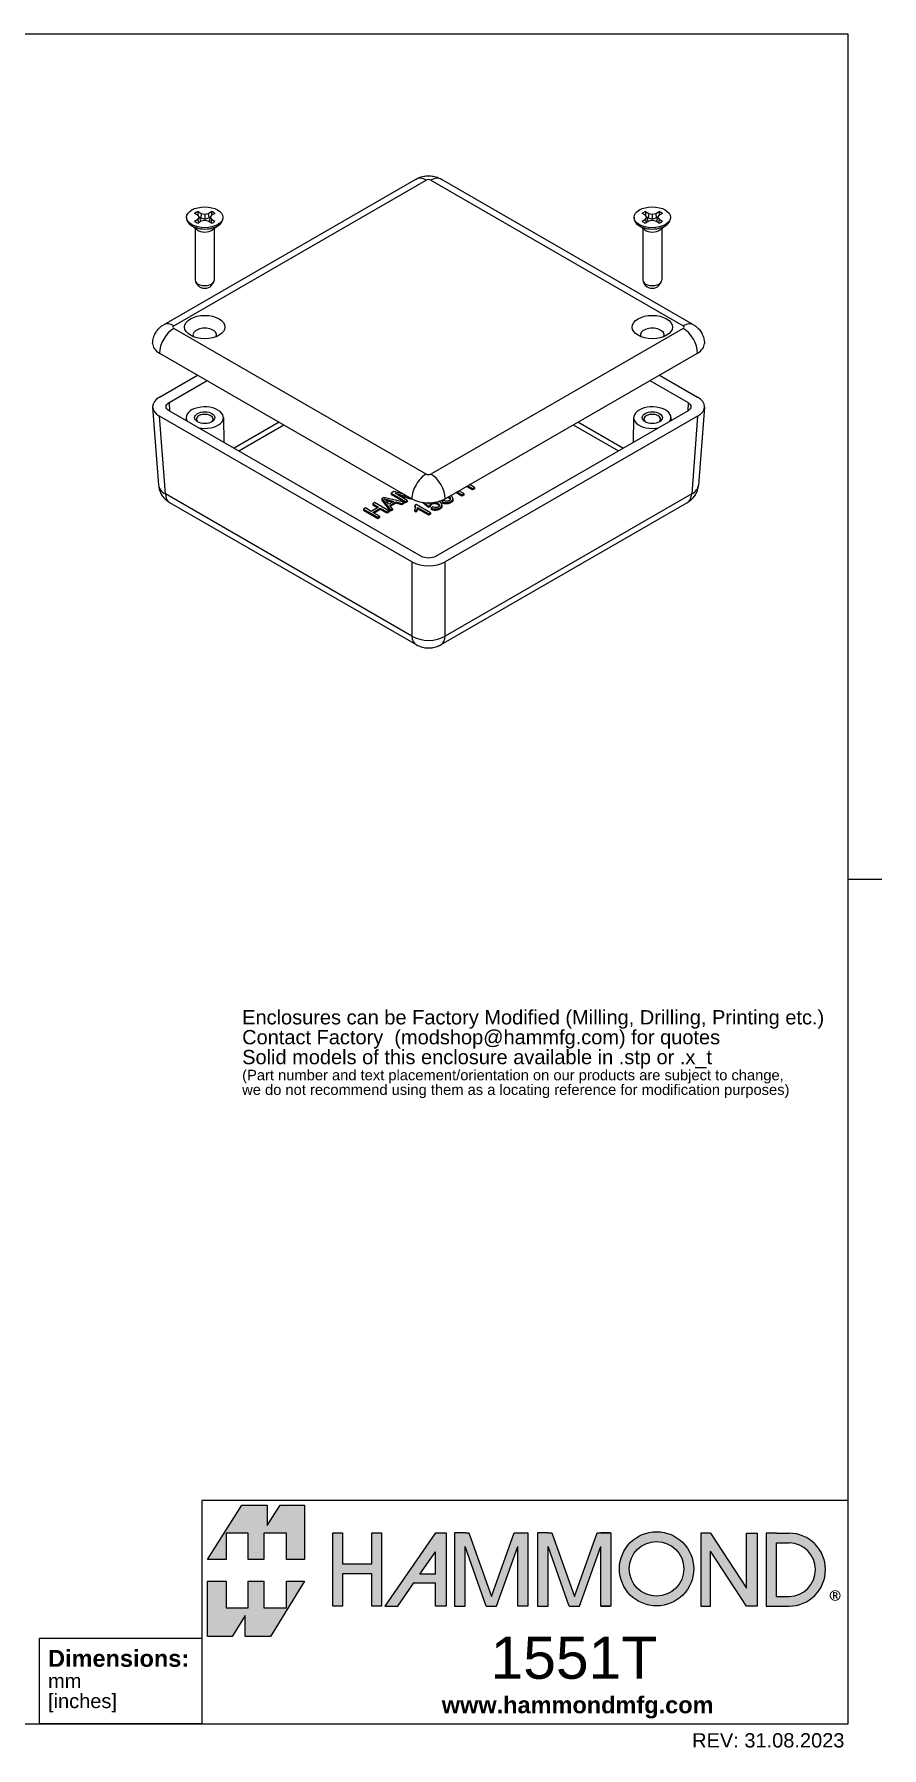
# Model space of a CAD drawing. Header units: millimetres. Extents: x 5 to 394, y 5 to 303.
# Drawn here: x 250.3 to 394.1, y 6.7 to 297.7 of the extents above; entities that cross this region are included whole.
import ezdxf

# ---------------------------------------------------------------- set-up
doc = ezdxf.new("R2010")
doc.units = ezdxf.units.MM
doc.header["$LTSCALE"] = 1.428571
doc.layers.get('0').update_dxf_attribs({"lineweight": 25})
for name, color, linetype, lineweight in [('Hatch (ANSI)', 7, 'Continuous', 9), ('Sketch Geometry (ANSI)', 7, 'Continuous', 9), ('Symbol (ANSI)', 7, 'Continuous', 9), ('Visible (ANSI)', 7, 'Continuous', 9), ('Visible Narrow (ANSI)', 7, 'Continuous', 9)]:
    doc.layers.add(name, color=color, linetype=linetype, lineweight=lineweight)
doc.styles.add('Note Text (ANSI)', font='arial.ttf')
doc.styles.add('Text Style20', font='arial.ttf')

# ---------------------------------------------------------------- blocks, each defined once
blk = doc.blocks.new('Title Blocks HAMMOND')
at = {"layer": 'Sketch Geometry (ANSI)'}
for p, q in [((270, 36.2), (193.21, 36.2)), ((193.21, 36.2), (193.21, 9.64)), ((270, 9.64), (270, 36.2)), ((173.94, 9.64), (173.94, 19.84)), ((173.94, 19.84), (193.21, 19.84)), ((193.21, 19.84), (193.21, 9.64)), ((193.21, 9.64), (173.94, 9.64)), ((193.21, 9.64), (270, 9.64))]:
    blk.add_line(p, q, dxfattribs=at)
at = {"layer": 'Symbol (ANSI)', "insert": (174.95, 14.72), "char_height": 1.7, "width": 30.7233, "attachment_point": 4, "line_spacing_factor": 0.845197, "style": 'Note Text (ANSI)'}
blk.add_mtext('{\\fArial|b1|i0|c0|p34;\\H1.17647x;Dimensions:\\fArial|b0|i0|c0|p34;\\H0.85x;\\Pmm\\H1.23561x; \\H0.80932x;\\P[inches]\\H1.1281x; }', dxfattribs=at)
at = {"layer": 'Symbol (ANSI)', "insert": (237.87, 11.6), "char_height": 2, "width": 63.9641, "attachment_point": 5, "style": 'Note Text (ANSI)'}
blk.add_mtext('\\fArial|b1|i0;{\\H2.0000;www.hammondmfg.com}', dxfattribs=at)
at = {"layer": 'Symbol (ANSI)'}
for tag, p, height, style in [('<TITLE>_001', (227.52, 15.01), 5, 'Text Style20'), ('REV:Date_<DD.MM.YYYY>_001', (251.48, 6.84), 1.7, 'Note Text (ANSI)')]:
    blk.add_attdef(tag, p, '', height=height, dxfattribs=dict(at, style=style))
blk = doc.blocks.new('Borders Hammond Border')
at = {"layer": 'Sketch Geometry (ANSI)'}
for p, q in [((271.9, 208.4), (7.5, 208.4)), ((271.9, 7.5), (271.9, 208.4)), ((271.9, 107.95), (275.9, 107.95)), ((7.5, 7.5), (271.9, 7.5))]:
    blk.add_line(p, q, dxfattribs=at)
blk = doc.blocks.new('Hammond Logo 2023')
at = {"layer": 'Hatch (ANSI)', "true_color": 0xca0000}
for points in [[(-32.64, 7.81), (-29.61, 7.81), (-29.61, 5.38), (-28.08, 7.81), (-25.17, 7.81), (-25.17, 1.34), (-27.32, 1.34), (-27.32, 4.45), (-30.02, 4.45), (-30.02, 1.34), (-31.86, 1.34), (-31.86, 4.45), (-34.48, 4.45), (-34.48, 1.34), (-36.72, 1.34)], [(-34.48, -1.24), (-34.48, -4.39), (-31.86, -4.39), (-31.86, -1.24), (-30.02, -1.24), (-30.02, -4.39), (-27.32, -4.39), (-27.32, -1.24), (-25.17, -1.24), (-29.24, -7.81), (-32.22, -7.81), (-32.22, -5.32), (-33.79, -7.81), (-36.72, -7.81), (-36.72, -1.24)]]:
    blk.add_hatch(color=12, dxfattribs=at).paths.add_polyline_path(points)
at = {"layer": 'Hatch (ANSI)'}
for points in [[(-20.66, 4.5), (-20.66, 0.81), (-17.2, 0.81), (-17.2, 4.5), (-16.04, 4.5), (-16.04, -4.2), (-17.2, -4.2), (-17.2, -0.35), (-20.66, -0.35), (-20.66, -4.2), (-21.82, -4.2), (-21.82, 4.5)], [(-7.35, -4.2), (-6.1, -4.2), (-6.1, 2.89), (-3.58, -4.2), (-2.35, -4.2), (0.18, 2.89), (0.18, -4.2), (1.35, -4.2), (1.35, 4.5), (-0.26, 4.5), (-2.96, -3.07), (-5.66, 4.5), (-7.35, 4.5)], [(2.5, 4.5), (4.19, 4.5), (6.88, -3.07), (9.58, 4.5), (11.2, 4.5), (11.2, -4.2), (10.02, -4.2), (10.02, 2.89), (7.5, -4.2), (6.27, -4.2), (3.75, 2.89), (3.75, -4.2), (2.5, -4.2)], [(21.89, -4.21), (23.06, -4.21), (23.06, 2.33), (27.33, -4.21), (28.6, -4.21), (28.6, 4.46), (27.33, 4.46), (27.33, -2.07), (23.06, 4.46), (21.89, 4.46)]]:
    blk.add_hatch(color=256, dxfattribs=at).paths.add_polyline_path(points)
h = blk.add_hatch(color=256, dxfattribs=at)
h.paths.add_polyline_path([(-11.47, -0.42), (-9.6, 2.24), (-9.6, -0.42)], flags=0)
h.paths.add_polyline_path([(-9.6, -4.2), (-9.6, -1.45), (-12.19, -1.45), (-14.11, -4.2), (-15.62, -4.2), (-9.6, 4.5), (-8.35, 4.5), (-8.35, -4.2)])
h = blk.add_hatch(color=256, dxfattribs=at)
edge = h.paths.add_edge_path(flags=0)
edge.add_arc((16.65, 0.23), 3.24, 0, 360)
edge = h.paths.add_edge_path()
edge.add_arc((16.65, 0.23), 4.41, 0, 360)
h = blk.add_hatch(color=256, dxfattribs=at)
edge = h.paths.add_edge_path(flags=0)
edge.add_arc((32.32, 0.13), 3.2, 271.3554, 448.6446)
edge.add_line((32.39, 3.33), (30.91, 3.33))
edge.add_line((30.91, 3.33), (30.91, -3.07))
edge.add_line((30.91, -3.07), (32.39, -3.07))
edge = h.paths.add_edge_path()
edge.add_line((29.66, -4.21), (32.39, -4.21))
edge.add_arc((32.39, 0.13), 4.33, 270, 450)
edge.add_line((32.39, 4.46), (29.66, 4.46))
edge.add_line((29.66, 4.46), (29.66, -4.21))
at = {"layer": 'Sketch Geometry (ANSI)'}
for p, q in [((-36.72, 1.34), (-32.64, 7.81)), ((-32.64, 7.81), (-29.61, 7.81)), ((-29.61, 7.81), (-29.61, 5.38)), ((-29.61, 5.38), (-28.08, 7.81)), ((-28.08, 7.81), (-25.17, 7.81)), ((-25.17, 7.81), (-25.17, 1.34)), ((-31.86, 4.45), (-34.48, 4.45)), ((-34.48, 4.45), (-34.48, 1.34)), ((-31.86, 1.34), (-31.86, 4.45)), ((-27.32, 4.45), (-30.02, 4.45)), ((-30.02, 4.45), (-30.02, 1.34)), ((-27.32, 1.34), (-27.32, 4.45)), ((-21.82, 4.5), (-20.66, 4.5)), ((-21.82, -4.2), (-21.82, 4.5)), ((-20.66, 4.5), (-20.66, 0.81)), ((-17.2, 4.5), (-16.04, 4.5)), ((-17.2, 0.81), (-17.2, 4.5)), ((-16.04, 4.5), (-16.04, -4.2)), ((-9.6, 4.5), (-15.62, -4.2)), ((-9.6, 4.5), (-8.35, 4.5)), ((-8.35, 4.5), (-8.35, -4.2)), ((-6.1, 4.5), (-7.35, 4.5)), ((-7.35, 4.5), (-7.35, -4.2)), ((-6.1, 4.5), (-5.66, 4.5)), ((-5.66, 4.5), (-2.96, -3.07)), ((-2.96, -3.07), (-0.26, 4.5)), ((-0.26, 4.5), (0.18, 4.5)), ((0.18, 4.5), (1.35, 4.5)), ((1.35, 4.5), (1.35, -4.2)), ((3.6, 4.5), (2.5, 4.5)), ((2.5, 4.5), (2.5, -4.2)), ((2.5, 4.5), (2.5, -4.2)), ((3.75, 4.5), (2.5, 4.5)), ((3.75, 4.5), (4.19, 4.5)), ((4.19, 4.5), (6.88, -3.07)), ((6.88, -3.07), (9.58, 4.5)), ((9.58, 4.5), (10.02, 4.5)), ((10.02, 4.5), (11.2, 4.5)), ((11.13, 4.5), (10.04, 4.5)), ((11.2, 4.5), (11.2, -4.2)), ((23.06, 4.46), (21.89, 4.46)), ((21.89, 4.46), (21.89, -4.21)), ((23.06, 4.46), (27.33, -2.07)), ((27.33, 4.46), (28.6, 4.46)), ((27.33, -2.07), (27.33, 4.46)), ((28.6, 4.46), (28.6, -4.21)), ((30.91, 4.46), (29.66, 4.46)), ((29.66, 4.46), (29.66, -4.21)), ((30.91, 4.46), (32.39, 4.46)), ((-11.47, -0.42), (-9.6, 2.24)), ((-9.6, -0.42), (-9.6, 2.24)), ((-6.1, -4.2), (-6.1, 2.89)), ((-3.58, -4.2), (-6.1, 2.89)), ((-2.35, -4.2), (0.18, 2.89)), ((0.18, -4.2), (0.18, 2.89)), ((6.27, -4.2), (3.75, 2.89)), ((3.75, -4.2), (3.75, 2.89)), ((7.5, -4.2), (10.02, 2.89)), ((10.02, -4.2), (10.02, 2.89)), ((23.06, -4.21), (23.06, 2.33)), ((27.33, -4.21), (23.06, 2.33)), ((30.91, -3.07), (30.91, 3.33)), ((30.91, 3.33), (32.39, 3.33)), ((-34.48, 1.34), (-36.72, 1.34)), ((-30.02, 1.34), (-31.86, 1.34)), ((-25.17, 1.34), (-27.32, 1.34)), ((-20.66, 0.81), (-17.2, 0.81)), ((-36.72, -1.24), (-34.48, -1.24)), ((-36.72, -7.81), (-36.72, -1.24)), ((-34.48, -1.24), (-34.48, -4.39)), ((-31.86, -4.39), (-31.86, -1.24)), ((-31.86, -1.24), (-30.02, -1.24)), ((-30.02, -1.24), (-30.02, -4.39)), ((-25.17, -1.24), (-29.24, -7.81)), ((-27.32, -4.39), (-27.32, -1.24)), ((-27.32, -1.24), (-25.17, -1.24)), ((-17.2, -0.35), (-20.66, -0.35)), ((-20.66, -0.35), (-20.66, -4.2)), ((-17.2, -4.2), (-17.2, -0.35)), ((-14.11, -4.2), (-12.19, -1.45)), ((-12.25, -1.45), (-9.6, -1.45)), ((-9.6, -0.42), (-11.47, -0.42)), ((-9.6, -4.2), (-9.6, -1.45)), ((30.91, -3.07), (32.39, -3.07)), ((-34.48, -4.39), (-31.86, -4.39)), ((-32.22, -5.32), (-33.79, -7.81)), ((-32.22, -7.81), (-32.22, -5.32)), ((-30.02, -4.39), (-27.32, -4.39)), ((-20.66, -4.2), (-21.82, -4.2)), ((-16.04, -4.2), (-17.2, -4.2)), ((-15.62, -4.2), (-14.11, -4.2)), ((-8.35, -4.2), (-9.6, -4.2)), ((-7.35, -4.2), (-6.1, -4.2)), ((-3.58, -4.2), (-2.35, -4.2)), ((1.35, -4.2), (0.18, -4.2)), ((2.5, -4.2), (3.6, -4.2)), ((2.5, -4.2), (3.75, -4.2)), ((6.27, -4.2), (7.5, -4.2)), ((11.2, -4.2), (10.02, -4.2)), ((10.04, -4.2), (11.13, -4.2)), ((21.89, -4.21), (23.06, -4.21)), ((28.6, -4.21), (27.33, -4.21)), ((29.66, -4.21), (30.91, -4.21)), ((30.91, -4.21), (32.39, -4.21)), ((-33.79, -7.81), (-36.72, -7.81)), ((-29.24, -7.81), (-32.22, -7.81))]:
    blk.add_line(p, q, dxfattribs=at)
for radius in [4.41, 3.24]:
    blk.add_circle((16.65, 0.23), radius, dxfattribs=at)
for centre, radius, start, end in [((32.39, 0.13), 4.33, 270, 90), ((32.32, 0.13), 3.2, 271.3554, 88.6446)]:
    blk.add_arc(centre, radius, start, end, dxfattribs=at)
at = {"layer": 'Symbol (ANSI)', "insert": (38.16, -3.85), "char_height": 2.6786, "attachment_point": 5, "line_spacing_factor": 2.240005, "style": 'Note Text (ANSI)'}
blk.add_mtext('\\fCalibri|b0|i0;{\\H2.6786;®}\\fCalibri|b0|i0;{\\H27.1874;\\P}', dxfattribs=at)

msp = doc.modelspace()

# ---------------------------------------------------------------- linework, layer by layer
at = {"layer": 'Visible (ANSI)'}
for p, q in [((315.1048, 273.1135), (272.2744, 248.3853)), ((362.172, 248.3853), (319.3415, 273.1135)), ((276.1644, 266.6232), (276.1644, 266.4099)), ((277.9592, 264.4697), (276.8143, 265.3179)), ((278.0795, 266.9622), (277.5253, 267.2822)), ((277.5253, 265.9642), (278.0795, 266.2842)), ((278.3383, 266.6232), (278.0795, 266.9622)), ((278.0795, 266.2842), (278.3383, 266.6232)), ((278.0795, 266.2842), (278.1818, 265.6796)), ((278.1, 267.614), (278.6543, 267.2941)), ((278.6543, 265.9524), (278.1, 265.6324)), ((278.3153, 266.6533), (278.566, 266.5086)), ((278.3383, 266.6232), (278.5061, 265.9122)), ((278.4442, 265.8311), (278.5061, 265.9122)), ((278.6543, 267.2941), (278.566, 266.5086)), ((278.566, 266.5086), (279.2414, 266.3367)), ((278.6543, 267.2941), (279.2414, 267.1447)), ((279.2414, 266.1018), (278.6543, 265.9524)), ((279.2414, 267.1447), (279.8286, 267.2941)), ((279.2414, 267.1447), (279.2414, 266.3367)), ((279.2414, 266.3367), (279.9168, 266.5086)), ((279.8286, 265.9524), (279.2414, 266.1018)), ((279.8286, 267.2941), (280.3828, 267.614)), ((279.8286, 267.2941), (279.9168, 266.5086)), ((280.3828, 265.6324), (279.8286, 265.9524)), ((279.9168, 266.5086), (280.1676, 266.6533)), ((280.1446, 266.6232), (279.9768, 265.9122)), ((279.9768, 265.9122), (280.0386, 265.8311)), ((280.4033, 266.9622), (280.1446, 266.6232)), ((280.1446, 266.6232), (280.4033, 266.2842)), ((280.4033, 266.2842), (280.3011, 265.6796)), ((280.9576, 267.2822), (280.4033, 266.9622)), ((280.4033, 266.2842), (280.9576, 265.9642)), ((280.5237, 264.4697), (281.6685, 265.3179)), ((282.3185, 266.6232), (282.3185, 266.4099)), ((352.1279, 266.6232), (352.1279, 266.4099)), ((353.9227, 264.4697), (352.7778, 265.3179)), ((354.043, 266.9622), (353.4888, 267.2822)), ((353.4888, 265.9642), (354.043, 266.2842)), ((354.3017, 266.6232), (354.043, 266.9622)), ((354.043, 266.2842), (354.3017, 266.6232)), ((354.043, 266.2842), (354.1453, 265.6796)), ((354.0635, 267.614), (354.6177, 267.2941)), ((354.6177, 265.9524), (354.0635, 265.6324)), ((354.2788, 266.6533), (354.5295, 266.5086)), ((354.3017, 266.6232), (354.4695, 265.9122)), ((354.4077, 265.8311), (354.4695, 265.9122)), ((354.6177, 267.2941), (354.5295, 266.5086)), ((354.5295, 266.5086), (355.2049, 266.3367)), ((354.6177, 267.2941), (355.2049, 267.1447)), ((355.2049, 266.1018), (354.6177, 265.9524)), ((355.2049, 267.1447), (355.7921, 267.2941)), ((355.2049, 267.1447), (355.2049, 266.3367)), ((355.2049, 266.3367), (355.8803, 266.5086)), ((355.7921, 265.9524), (355.2049, 266.1018)), ((355.7921, 267.2941), (356.3463, 267.614)), ((355.7921, 267.2941), (355.8803, 266.5086)), ((356.3463, 265.6324), (355.7921, 265.9524)), ((355.8803, 266.5086), (356.131, 266.6533)), ((356.1081, 266.6232), (355.9403, 265.9122)), ((355.9403, 265.9122), (356.0021, 265.8311)), ((356.3668, 266.9622), (356.1081, 266.6232)), ((356.1081, 266.6232), (356.3668, 266.2842)), ((356.3668, 266.2842), (356.2645, 265.6796)), ((356.921, 267.2822), (356.3668, 266.9622)), ((356.3668, 266.2842), (356.921, 265.9642)), ((356.4871, 264.4697), (357.632, 265.3179)), ((358.2819, 266.6232), (358.2819, 266.4099)), ((277.6158, 264.7241), (277.6158, 255.9574)), ((280.867, 264.7241), (280.867, 255.9574)), ((353.5793, 264.7241), (353.5793, 255.9574)), ((356.8305, 264.7241), (356.8305, 255.9574)), ((278.166, 254.9936), (277.7359, 255.6035)), ((280.3168, 254.9936), (280.747, 255.6035)), ((354.1295, 254.9936), (353.6993, 255.6035)), ((356.2803, 254.9936), (356.7105, 255.6035)), ((271.5643, 243.5498), (314.3947, 218.8216)), ((320.0516, 218.8216), (362.8821, 243.5498)), ((271.5616, 236.0927), (278.021, 239.8221)), ((273.1778, 235.1596), (279.6372, 238.8889)), ((354.8091, 238.8889), (361.2685, 235.1596)), ((356.4254, 239.8221), (362.8848, 236.0927)), ((270.3943, 234.3607), (271.3952, 221.1244)), ((316.0137, 209.0317), (273.1778, 233.763)), ((361.2685, 233.763), (318.4327, 209.0317)), ((364.0521, 234.3607), (363.0511, 221.1244)), ((314.3974, 208.0986), (271.5616, 232.8299)), ((276.0724, 232.6176), (276.0613, 232.0982)), ((282.4104, 232.6176), (282.501, 228.3802)), ((362.8848, 232.8299), (320.0489, 208.0986)), ((352.0359, 232.6176), (351.9453, 228.3802)), ((358.3739, 232.6176), (358.385, 232.0982)), ((325.0153, 220.7371), (324.1923, 221.2123)), ((309.6279, 219.0581), (309.2805, 218.8575)), ((309.2805, 218.8575), (310.7736, 216.9201)), ((309.2805, 218.8575), (309.2805, 218.6242)), ((310.7736, 216.6868), (309.2805, 218.6242)), ((313.0427, 218.2302), (309.6279, 219.0581)), ((310.4779, 217.8974), (310.0345, 218.4628)), ((310.3745, 218.6143), (311.3021, 218.3732)), ((311.0235, 218.2123), (310.3745, 218.381)), ((311.3021, 218.3732), (310.4779, 217.8974)), ((310.6461, 217.6936), (311.6624, 218.2804)), ((311.3464, 220.0503), (310.8641, 219.7718)), ((310.8641, 219.7718), (313.2885, 218.3721)), ((310.8641, 219.7718), (310.8641, 219.5385)), ((313.2885, 218.1388), (310.8641, 219.5385)), ((313.1811, 219.5224), (311.3464, 220.0503)), ((313.5971, 218.5503), (311.5331, 219.7419)), ((311.5331, 219.7419), (314.03, 219.0322)), ((311.6624, 218.2804), (312.6769, 218.019)), ((311.6624, 218.2804), (311.6624, 218.0471)), ((314.2993, 218.7224), (312.329, 219.2824)), ((313.2885, 218.3721), (313.5971, 218.5503)), ((313.2885, 218.3721), (313.2885, 218.1388)), ((313.5971, 218.317), (313.2885, 218.1388)), ((313.5971, 218.5503), (313.5971, 218.317)), ((314.2993, 218.8768), (314.2993, 218.7224)), ((314.4332, 218.7997), (314.2993, 218.7224)), ((319.0966, 218.4117), (319.0945, 218.4135)), ((319.115, 218.4199), (319.0966, 218.4117)), ((319.0966, 218.4142), (319.0966, 218.4117)), ((319.8413, 218.5138), (319.5549, 218.3186)), ((319.5549, 218.3186), (319.5549, 218.0853)), ((321.3609, 218.8362), (321.3609, 218.6029)), ((322.8958, 219.2801), (321.8708, 219.8719)), ((322.0728, 219.9886), (322.8958, 219.5134)), ((323.1933, 219.6852), (322.3703, 220.1603)), ((322.8958, 219.5134), (323.1933, 219.6852)), ((322.8958, 219.5134), (322.8958, 219.2801)), ((323.1933, 219.4519), (322.8958, 219.2801)), ((323.1933, 219.6852), (323.1933, 219.4519)), ((324.6937, 220.3182), (323.6687, 220.91)), ((323.8707, 221.0266), (324.6937, 220.5515)), ((324.6937, 220.5515), (325.0153, 220.7371)), ((324.6937, 220.5515), (324.6937, 220.3182)), ((325.0153, 220.5038), (324.6937, 220.3182)), ((325.0153, 220.7371), (325.0153, 220.5038)), ((273.2665, 218.1951), (315.1052, 194.0395)), ((306.5014, 217.253), (306.1799, 217.0673)), ((306.1799, 217.0673), (308.6042, 215.6676)), ((306.1799, 217.0673), (306.1799, 216.8341)), ((308.6042, 215.4344), (306.1799, 216.8341)), ((307.4974, 216.6779), (306.5014, 217.253)), ((308.7539, 217.4034), (307.4974, 216.6779)), ((308.0794, 218.1641), (307.7579, 217.9784)), ((307.7579, 217.9784), (308.7539, 217.4034)), ((307.7579, 217.9784), (307.7579, 217.7452)), ((308.5519, 217.2868), (307.7579, 217.7452)), ((307.7838, 216.5126), (309.0403, 217.238)), ((308.9258, 215.8533), (307.7838, 216.5126)), ((309.0403, 217.0048), (307.9858, 216.3959)), ((310.5038, 216.7644), (308.0794, 218.1641)), ((308.6042, 215.6676), (308.9258, 215.8533)), ((308.6042, 215.6676), (308.6042, 215.4344)), ((308.9258, 215.62), (308.6042, 215.4344)), ((308.9258, 215.8533), (308.9258, 215.62)), ((309.0403, 217.238), (310.1823, 216.5787)), ((309.0403, 217.238), (309.0403, 217.0048)), ((310.1823, 216.3454), (309.0403, 217.0048)), ((310.1823, 216.5787), (310.5038, 216.7644)), ((310.1823, 216.5787), (310.1823, 216.3454)), ((310.5038, 216.5311), (310.1823, 216.3454)), ((310.5038, 216.7644), (310.5038, 216.5311)), ((311.1136, 217.1164), (310.6461, 217.6936)), ((310.7736, 216.9201), (311.1136, 217.1164)), ((310.7736, 216.9201), (310.7736, 216.6868)), ((311.1136, 216.8831), (310.7736, 216.6868)), ((311.6624, 218.0471), (310.7748, 217.5346)), ((311.1136, 217.1164), (311.1136, 216.8831)), ((312.6769, 217.7857), (311.6624, 218.0471)), ((312.6769, 218.019), (313.0427, 218.2302)), ((312.6769, 218.019), (312.6769, 217.7857)), ((313.0427, 217.9969), (312.6769, 217.7857)), ((313.0427, 218.2302), (313.0427, 217.9969)), ((314.8263, 216.9626), (315.1145, 216.7962)), ((314.8263, 216.9626), (314.8263, 216.7293)), ((315.1145, 216.5629), (314.8263, 216.7293)), ((315.1108, 217.8289), (314.9187, 217.7179)), ((314.9187, 217.7179), (314.9187, 217.4846)), ((317.5444, 216.4238), (315.1108, 217.8289)), ((315.1145, 216.7962), (315.1145, 216.5629)), ((315.3511, 217.3467), (317.2469, 216.2521)), ((315.3511, 217.3467), (315.3511, 217.1134)), ((317.2469, 216.0188), (315.3511, 217.1134)), ((316.2029, 218.2216), (316.2029, 218.1792)), ((317.2137, 217.3246), (316.2029, 218.1792)), ((316.4701, 218.1865), (317.2137, 217.5579)), ((317.2451, 217.9345), (316.9984, 218.1489)), ((317.2137, 217.5579), (317.5297, 217.6976)), ((317.2137, 217.5579), (317.2137, 217.3246)), ((317.5297, 217.4644), (317.2137, 217.3246)), ((317.2469, 216.2521), (317.5444, 216.4238)), ((317.2469, 216.2521), (317.2469, 216.0188)), ((317.5444, 216.1905), (317.2469, 216.0188)), ((317.5297, 217.6976), (317.5297, 217.4644)), ((317.5444, 216.4238), (317.5444, 216.1905)), ((317.9584, 217.4267), (317.6719, 217.2314)), ((317.6719, 217.2314), (317.6719, 216.9981)), ((319.3411, 194.0395), (361.1798, 218.1951)), ((319.4779, 217.7491), (319.4779, 217.5158))]:
    msp.add_line(p, q, dxfattribs=at)
for centre, major_axis in [((279.2414, 266.6232), (-3.077, 0)), ((355.2049, 266.6232), (-3.077, 0)), ((279.2414, 247.9822), (-3.4286, 0)), ((355.2049, 247.9822), (-3.4286, 0)), ((279.2414, 232.595), (-1.7143, 0)), ((355.2049, 232.595), (-1.7143, 0))]:
    msp.add_ellipse(centre, major_axis=major_axis, ratio=0.57735027, dxfattribs=at)
for centre, major_axis, ratio, start_param, end_param in [((279.2414, 266.4099), (3.077, 0), 0.57735027, 3.14159265, 6.28318531), ((279.2414, 266.6232), (2.061, 0), 0.57735027, 2.15771072, 2.55467826), ((279.2414, 266.6232), (-2.061, 0), 0.57735027, 0.58691439, 0.98388194), ((279.2414, 266.6232), (2.061, 0), 0.57735027, 0.58691439, 0.98388194), ((279.2414, 266.6232), (-2.061, 0), 0.57735027, 2.15771072, 2.55467826), ((355.2049, 266.4099), (3.077, 0), 0.57735027, 3.14159265, 6.28318531), ((355.2049, 266.6232), (2.061, 0), 0.57735027, 2.15771072, 2.55467826), ((355.2049, 266.6232), (-2.061, 0), 0.57735027, 0.58691439, 0.98388194), ((355.2049, 266.6232), (2.061, 0), 0.57735027, 0.58691439, 0.98388194), ((355.2049, 266.6232), (-2.061, 0), 0.57735027, 2.15771072, 2.55467826), ((279.2414, 265.0466), (-1.6256, 0), 0.57735027, 0.66197837, 2.47961428), ((355.2049, 265.0466), (-1.6256, 0), 0.57735027, 0.66197837, 2.47961428), ((279.2414, 255.9574), (1.6256, 0), 0.57735027, 3.14159265, 6.28318531), ((279.2414, 255.2464), (1.1611, 0), 0.57735027, 3.52828128, 5.89649668), ((355.2049, 255.9574), (1.6256, 0), 0.57735027, 3.14159265, 6.28318531), ((355.2049, 255.2464), (1.1611, 0), 0.57735027, 3.52828128, 5.89649668), ((279.2414, 246.6404), (2, 0), 0.57735027, 6.02721646, 9.68074681), ((355.2049, 246.6404), (2, 0), 0.57735027, 6.02721646, 9.68074681), ((274.3927, 245.1828), (-4, 0), 0.57735027, 0, 0.78539816), ((360.0536, 245.1828), (4, 0), 0.57735027, 5.49778714, 6.28318531), ((274.3981, 234.4613), (-4.0076, 0), 0.57625282, 5.49873847, 7.06763214), ((360.0482, 234.4613), (4.0076, 0), 0.57625282, 5.49873847, 7.06763214), ((279.2414, 232.595), (-3.1692, 0), 0.57735027, 1.23291756, 6.62106407), ((279.2414, 232.3266), (1.4286, 0), 0.57735027, 5.74397356, 9.96398971), ((355.2049, 232.595), (-3.1692, 0), 0.57735027, 2.80371389, 8.1918604), ((355.2049, 232.3266), (1.4286, 0), 0.57735027, 5.74397356, 9.96398971), ((317.2232, 220.4546), (4, 0), 0.57735027, 3.92699082, 5.49778714), ((317.2232, 209.7362), (-4, 0), 0.57844981, 0.78634949, 2.35524316)]:
    msp.add_ellipse(centre, major_axis=major_axis, ratio=ratio, start_param=start_param, end_param=end_param, dxfattribs=at)
for points, degree, knots in [([(315.1048, 273.1135), (315.4164, 273.2934), (315.7123, 273.4107), (316.28, 273.5777), (316.5526, 273.6266), (317.0905, 273.6758), (317.3558, 273.6758), (317.8937, 273.6266), (318.1663, 273.5777), (318.7341, 273.4107), (319.0299, 273.2934), (319.3415, 273.1135)], 3, [0, 0, 0, 0, 0.31415927, 0.31415927, 0.62831853, 0.62831853, 0.9424778, 0.9424778, 1.25663706, 1.25663706, 1.57079633, 1.57079633, 1.57079633, 1.57079633]), ([(270.3927, 245.1828), (270.3927, 245.511), (270.4388, 245.8385), (270.605, 246.4444), (270.724, 246.7223), (270.9986, 247.2102), (271.1536, 247.4208), (271.4722, 247.7817), (271.6358, 247.9326), (271.9589, 248.1894), (272.1186, 248.2954), (272.2744, 248.3853)], 3, [5.497787144, 5.497787144, 5.497787144, 5.497787144, 5.654866776, 5.654866776, 5.811946409, 5.811946409, 5.969026042, 5.969026042, 6.126105675, 6.126105675, 6.283185307, 6.283185307, 6.283185307, 6.283185307]), ([(362.172, 248.3853), (362.3278, 248.2954), (362.4874, 248.1894), (362.8105, 247.9326), (362.9742, 247.7817), (363.2927, 247.4208), (363.4477, 247.2102), (363.7223, 246.7223), (363.8413, 246.4444), (364.0075, 245.8385), (364.0536, 245.511), (364.0536, 245.1828)], 3, [1.570796327, 1.570796327, 1.570796327, 1.570796327, 1.727875959, 1.727875959, 1.884955592, 1.884955592, 2.042035225, 2.042035225, 2.199114858, 2.199114858, 2.35619449, 2.35619449, 2.35619449, 2.35619449]), ([(271.3952, 221.1244), (271.4185, 220.8162), (271.482, 220.5155), (271.6676, 219.9644), (271.789, 219.7141), (272.0591, 219.274), (272.2075, 219.0837), (272.5102, 218.7552), (272.6645, 218.6167), (272.9691, 218.3791), (273.1195, 218.2799), (273.2665, 218.1951)], 3, [0.043550396, 0.043550396, 0.043550396, 0.043550396, 0.191729684, 0.191729684, 0.339908973, 0.339908973, 0.488088261, 0.488088261, 0.636267549, 0.636267549, 0.784446837, 0.784446837, 0.784446837, 0.784446837]), ([(310.0345, 218.4628), (309.9856, 218.5227), (309.9333, 218.5816), (309.8223, 218.6962), (309.7639, 218.7519), (309.7018, 218.8063)], 3, [-0.0597157231, -0.0597157231, -0.0597157231, -0.0597157231, -0.0296185751, -0.0296185751, 0, 0, 0, 0]), ([(309.7018, 218.8063), (309.7963, 218.7759), (309.8989, 218.7454), (310.1192, 218.6825), (310.2492, 218.6473), (310.3745, 218.6143)], 3, [-0.0644719731, -0.0644719731, -0.0644719731, -0.0644719731, -0.0361482479, -0.0361482479, 0, 0, 0, 0]), ([(319.5549, 218.3186), (319.652, 218.2723), (319.759, 218.2341), (319.9882, 218.1837), (320.1037, 218.1716), (320.3156, 218.1719), (320.4521, 218.1786), (320.7622, 218.2544), (320.8949, 218.3113), (321.011, 218.3783)], 3, [-0.208330101, -0.208330101, -0.208330101, -0.208330101, -0.146758377, -0.146758377, -0.088380584, -0.088380584, -0.043100912, -0.043100912, 0, 0, 0, 0]), ([(320.7652, 218.5181), (320.7146, 218.4888), (320.6579, 218.464), (320.5325, 218.4273), (320.4674, 218.4159), (320.3018, 218.4036), (320.2201, 218.4108), (320.0417, 218.4392), (319.9357, 218.4738), (319.8413, 218.5138)], 3, [-0.0741086715, -0.0741086715, -0.0741086715, -0.0741086715, -0.0610995436, -0.0610995436, -0.0485471581, -0.0485471581, -0.0307479278, -0.0307479278, 0, 0, 0, 0]), ([(320.6858, 219.1571), (320.7363, 219.1279), (320.7831, 219.0964), (320.8604, 219.0312), (320.8917, 218.9982), (320.9636, 218.8937), (320.9707, 218.8344), (320.9677, 218.7427), (320.952, 218.6946), (320.8838, 218.5993), (320.8309, 218.556), (320.7652, 218.5181)], 3, [-0.0864154706, -0.0864154706, -0.0864154706, -0.0864154706, -0.0758057819, -0.0758057819, -0.0661122521, -0.0661122521, -0.0469073124, -0.0469073124, -0.0243862663, -0.0243862663, 0, 0, 0, 0]), ([(321.3528, 218.9149), (321.337, 218.9973), (321.2979, 219.0757), (321.1683, 219.2264), (321.0797, 219.2944), (320.9752, 219.3549)], 3, [-0.0766569298, -0.0766569298, -0.0766569298, -0.0766569298, -0.0389937157, -0.0389937157, -0.0001414801, -0.0001414801, -0.0001414801, -0.0001414801]), ([(321.011, 218.3783), (321.0843, 218.4206), (321.1501, 218.4671), (321.255, 218.5656), (321.2944, 218.616), (321.3609, 218.7499), (321.3695, 218.832), (321.3528, 218.9149)], 3, [-0.090517843, -0.090517843, -0.090517843, -0.090517843, -0.06330798, -0.06330798, -0.0379514489, -0.0379514489, 0, 0, 0, 0]), ([(361.1798, 218.1951), (361.3268, 218.2799), (361.4772, 218.3791), (361.7818, 218.6167), (361.9361, 218.7552), (362.2388, 219.0837), (362.3872, 219.274), (362.6573, 219.7141), (362.7787, 219.9644), (362.9643, 220.5155), (363.0278, 220.8162), (363.0511, 221.1244)], 3, [-0.784446837, -0.784446837, -0.784446837, -0.784446837, -0.636267549, -0.636267549, -0.488088261, -0.488088261, -0.339908973, -0.339908973, -0.191729684, -0.191729684, -0.043550396, -0.043550396, -0.043550396, -0.043550396]), ([(314.9187, 217.7179), (314.9833, 217.6077), (314.9886, 217.4819), (314.9652, 217.2356), (314.9108, 217.0967), (314.8263, 216.9626)], 3, [-0.112131722, -0.112131722, -0.112131722, -0.112131722, -0.064891464, -0.064891464, 0, 0, 0, 0]), ([(315.1145, 216.7962), (315.1886, 216.8899), (315.2407, 216.9934), (315.3136, 217.1553), (315.3468, 217.2542), (315.3511, 217.3467)], 3, [-0.0762755181, -0.0762755181, -0.0762755181, -0.0762755181, -0.0420418726, -0.0420418726, 0, 0, 0, 0]), ([(317.371, 218.1468), (317.3655, 218.141), (317.3602, 218.1351), (317.3015, 218.0677), (317.2662, 218.0022), (317.2451, 217.9345)], 3, [-0.0342900829, -0.0342900829, -0.0342900829, -0.0342900829, -0.031269137, -0.031269137, 0, 0, 0, 0]), ([(317.5297, 217.6976), (317.5137, 217.7385), (317.5091, 217.7798), (317.5202, 217.8524), (317.533, 217.8986), (317.6067, 218.0015), (317.6638, 218.0482), (317.7348, 218.0892)], 3, [-0.0833046119, -0.0833046119, -0.0833046119, -0.0833046119, -0.0506157199, -0.0506157199, -0.0263376349, -0.0263376349, 0, 0, 0, 0]), ([(317.7348, 217.8559), (317.5906, 217.7727), (317.5345, 217.6551), (317.5297, 217.6421)], 2, [0, 0, 0, 1, 1.125, 1.125, 1.125]), ([(317.6719, 217.2314), (317.7691, 217.1852), (317.8761, 217.147), (318.1053, 217.0966), (318.2208, 217.0845), (318.4327, 217.0847), (318.5691, 217.0914), (318.8793, 217.1673), (319.0119, 217.2241), (319.128, 217.2912)], 3, [-0.208330101, -0.208330101, -0.208330101, -0.208330101, -0.146758377, -0.146758377, -0.088380584, -0.088380584, -0.043100912, -0.043100912, 0, 0, 0, 0]), ([(318.8823, 217.4309), (318.8317, 217.4017), (318.7749, 217.3769), (318.6496, 217.3402), (318.5844, 217.3288), (318.4189, 217.3165), (318.3372, 217.3236), (318.1587, 217.3521), (318.0528, 217.3866), (317.9584, 217.4267)], 3, [-0.0741086715, -0.0741086715, -0.0741086715, -0.0741086715, -0.0610995436, -0.0610995436, -0.0485471581, -0.0485471581, -0.0307479278, -0.0307479278, 0, 0, 0, 0]), ([(318.2357, 218.2204), (318.2409, 218.2205), (318.2461, 218.2205), (318.3152, 218.2201), (318.4063, 218.2146), (318.6219, 218.1609), (318.7185, 218.1186), (318.8028, 218.07)], 3, [-0.0640896613, -0.0640896613, -0.0640896613, -0.0640896613, -0.0616074128, -0.0616074128, -0.031290324, -0.031290324, 0, 0, 0, 0]), ([(318.8028, 218.07), (318.8534, 218.0408), (318.9002, 218.0092), (318.9774, 217.9441), (319.0088, 217.911), (319.0806, 217.8066), (319.0877, 217.7473), (319.0848, 217.6556), (319.0691, 217.6075), (319.0008, 217.5122), (318.948, 217.4689), (318.8823, 217.4309)], 3, [-0.0864154706, -0.0864154706, -0.0864154706, -0.0864154706, -0.0758057819, -0.0758057819, -0.0661122521, -0.0661122521, -0.0469073124, -0.0469073124, -0.0243862663, -0.0243862663, 0, 0, 0, 0]), ([(319.4699, 217.8278), (319.4541, 217.9101), (319.415, 217.9886), (319.2851, 218.1396), (319.1961, 218.2078), (319.0911, 218.2684)], 3, [-0.0766569298, -0.0766569298, -0.0766569298, -0.0766569298, -0.0389937157, -0.0389937157, 0, 0, 0, 0]), ([(319.128, 217.2912), (319.2013, 217.3335), (319.2672, 217.3799), (319.372, 217.4784), (319.4115, 217.5289), (319.4779, 217.6628), (319.4865, 217.7449), (319.4699, 217.8278)], 3, [-0.090517843, -0.090517843, -0.090517843, -0.090517843, -0.06330798, -0.06330798, -0.0379514489, -0.0379514489, 0, 0, 0, 0]), ([(315.1052, 194.0395), (315.4165, 193.8598), (315.7122, 193.7425), (316.2798, 193.5755), (316.5524, 193.5265), (317.0905, 193.4773), (317.3559, 193.4773), (317.8939, 193.5265), (318.1665, 193.5755), (318.7341, 193.7425), (319.0299, 193.8598), (319.3411, 194.0395)], 3, [-0.78444684, -0.78444684, -0.78444684, -0.78444684, -0.4706681, -0.4706681, -0.15688937, -0.15688937, 0.15688937, 0.15688937, 0.4706681, 0.4706681, 0.78444684, 0.78444684, 0.78444684, 0.78444684])]:
    msp.add_open_spline(points, degree=degree, knots=knots, dxfattribs=at)
for points, degree in [([(278.1, 267.614), (278.092, 267.2757), (278.0862, 266.9535)], 2), ([(280.3828, 267.614), (280.3909, 267.2757), (280.3967, 266.9535)], 2), ([(354.0635, 267.614), (354.0555, 267.2757), (354.0497, 266.9535)], 2), ([(356.3463, 267.614), (356.3544, 267.2757), (356.3601, 266.9535)], 2), ([(273.1778, 233.763), (272.8602, 233.9464), (272.4922, 234.4613), (272.8602, 234.9762), (273.1778, 235.1596)], 3), ([(361.2685, 235.1596), (361.5862, 234.9762), (361.9541, 234.4613), (361.5862, 233.9464), (361.2685, 233.763)], 3), ([(310.3745, 218.381), (310.1808, 218.432), (310.0231, 218.4767)], 2), ([(319.0911, 218.2684), (319.0334, 218.3017), (318.9713, 218.3323), (318.9043, 218.3591)], 3), ([(320.6858, 218.9238), (320.558, 218.9976), (320.4215, 219.0352)], 2), ([(320.6588, 219.1722), (320.6679, 219.1673), (320.6769, 219.1622), (320.6858, 219.1571)], 3), ([(320.9417, 218.6856), (320.8808, 218.8112), (320.6858, 218.9238)], 2), ([(321.3609, 218.6029), (321.3609, 218.347), (321.011, 218.145)], 2), ([(314.9731, 217.3335), (314.958, 217.4175), (314.9187, 217.4846)], 2), ([(315.3511, 217.1134), (315.3455, 216.9928), (315.2014, 216.6728), (315.1145, 216.5629)], 2), ([(319.128, 217.0579), (318.7973, 216.8669), (318.0083, 216.8381), (317.6719, 216.9981)], 2), ([(317.7348, 218.0892), (317.8032, 218.1287), (317.8806, 218.1623), (317.9682, 218.1856)], 3), ([(318.8028, 217.8367), (318.5478, 217.9839), (317.9676, 217.9903), (317.7348, 217.8559)], 2), ([(319.0588, 217.5985), (318.9979, 217.7241), (318.8028, 217.8367)], 2), ([(319.4779, 217.5158), (319.4779, 217.2599), (319.128, 217.0579)], 2), ([(321.011, 218.145), (320.6802, 217.954), (319.8912, 217.9252), (319.5549, 218.0853)], 2), ([(318.4327, 209.0317), (318.115, 208.8483), (317.2232, 208.6359), (316.3314, 208.8483), (316.0137, 209.0317)], 3)]:
    msp.add_open_spline(points, degree=degree, dxfattribs=at)
at = {"layer": 'Visible Narrow (ANSI)'}
for p, q in [((273.9886, 248.2155), (316.8191, 272.9437)), ((317.6272, 272.9437), (360.4577, 248.2155)), ((316.8191, 223.0208), (273.9886, 247.7489)), ((360.4577, 247.7489), (317.6272, 223.0208)), ((273.1778, 235.1596), (273.2306, 233.7325)), ((361.2685, 235.1596), (361.2157, 233.7325)), ((272.5587, 219.6438), (271.5616, 232.8299)), ((291.885, 231.8177), (284.2161, 227.39)), ((285.0062, 226.9339), (292.6751, 231.3615)), ((341.7712, 231.3615), (349.4401, 226.9339)), ((350.2302, 227.39), (342.5614, 231.8177)), ((362.8848, 232.8299), (361.8876, 219.6438)), ((314.3974, 195.4882), (272.5587, 219.6438)), ((310.3745, 218.6143), (310.3745, 218.381)), ((361.8876, 219.6438), (320.0489, 195.4882)), ((320.6858, 219.1571), (320.6858, 218.9238)), ((321.011, 218.3783), (321.011, 218.145)), ((317.7348, 218.0892), (317.7348, 217.8559)), ((318.8028, 218.07), (318.8028, 217.8367)), ((319.128, 217.2912), (319.128, 217.0579)), ((314.3974, 208.0986), (314.3974, 195.4882)), ((320.0489, 195.4882), (320.0489, 208.0986))]:
    msp.add_line(p, q, dxfattribs=at)
for centre, major_axis, ratio, start_param, end_param in [((316.8191, 270.1443), (-1.7143, 2.9692), 0.57735027, 5.49778714, 6.28318531), ((317.2232, 272.7104), (0.5714, 0), 0.57735027, 0.78539816, 2.35619449), ((317.6272, 270.1443), (1.7143, 2.9692), 0.57735027, 0, 0.78539816), ((273.9886, 244.9495), (-1.7143, -2.9692), 0.57735027, 3.92699082, 5.49778714), ((273.9886, 245.4161), (-1.7143, 2.9692), 0.57735027, 5.49778714, 6.28318531), ((274.3927, 247.9822), (-0.5714, 0), 0.57735027, 5.49778714, 7.06858347), ((360.4577, 245.4161), (1.7143, 2.9692), 0.57735027, 0, 0.78539816), ((360.0536, 247.9822), (0.5714, 0), 0.57735027, 5.49778714, 7.06858347), ((360.4577, 244.9495), (-1.7143, 2.9692), 0.57735027, 3.92699082, 5.49778714), ((316.8191, 220.2213), (1.7143, 2.9692), 0.57735027, 0.78539816, 2.35619449), ((317.2232, 223.254), (-0.5714, 0), 0.57735027, 0.78539816, 2.35619449), ((317.6272, 220.2213), (-1.7143, 2.9692), 0.57735027, 3.92699082, 5.49778714), ((275.386, 221.3973), (-3.9918, -0.2586), 0.57652188, 0.00621957, 0.74711601), ((274.9808, 221.1643), (-1.7143, -2.9692), 0.57735027, 5.54142038, 6.28318531), ((359.4655, 221.1643), (1.7143, -2.9692), 0.57735027, 0, 0.74176493), ((359.0603, 221.3973), (3.9918, -0.2586), 0.57652188, 5.53606929, 6.27696574), ((316.8195, 197.0087), (-1.7143, -2.9692), 0.57735027, 5.54142038, 6.28318531), ((317.2232, 197.2427), (-4, 0), 0.61969766, 0.78634949, 2.35524316), ((317.6268, 197.0087), (1.7143, -2.9692), 0.57735027, 0, 0.74176493)]:
    msp.add_ellipse(centre, major_axis=major_axis, ratio=ratio, start_param=start_param, end_param=end_param, dxfattribs=at)

# ---------------------------------------------------------------- block references
at = {"xscale": 1.428571428571429, "yscale": 1.428571428571429, "zscale": 1.428571428571429}
for name, p in [('Borders Hammond Border', (0, 0)), ('Hammond Logo 2023', (332.1448, 36.735))]:
    msp.add_blockref(name, p, dxfattribs=at)
msp.add_blockref('Title Blocks HAMMOND', (2.7188, -3.0565), dxfattribs=at).add_auto_attribs({'<TITLE>_001': '1551T', 'REV:Date_<DD.MM.YYYY>_001': 'REV: 31.08.2023'})

# ---------------------------------------------------------------- texts
at = {"layer": 'Symbol (ANSI)', "color": 5, "true_color": 0x0000ff, "insert": (285.5895, 123.1859), "char_height": 2.4285715, "width": 98.78474, "attachment_point": 4, "line_spacing_factor": 0.834474, "style": 'Note Text (ANSI)'}
msp.add_mtext('{\\H1.00001x;Enclosures can be Factory Modified (Milling, Drilling, Printing etc.)\\PContact Factory  (modshop@hammfg.com) for quotes\\H1.2001x; \\H0.83326x;\\PSolid models of this enclosure available in .stp or .x_t\\H1.17362x; \\H0.85207x;\\P\\H0.73528x;(Part number and text placement/orientation on our products are subject to change,\\H1.23372x; \\H0.81056x;\\Pwe do not recommend using them as a locating reference for modification purposes)\\fCalibri|b0|i0|c0|p34;\\H1.06945x; \\H0.93506x;\\P\\H1.0709x; }', dxfattribs=at)

doc.saveas('drawing.dxf')
